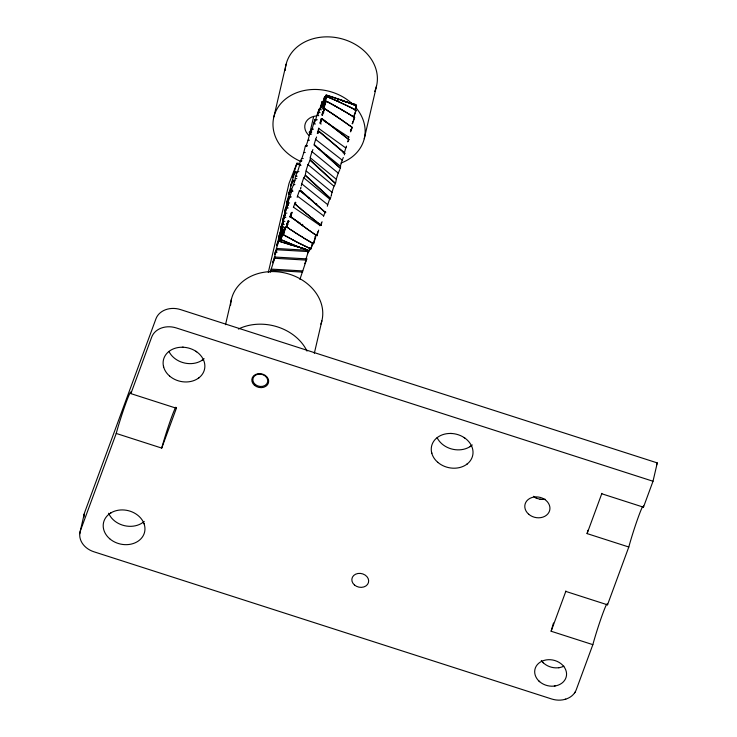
<?xml version="1.0" encoding="UTF-8"?>
<svg xmlns="http://www.w3.org/2000/svg" width="737" height="737" viewBox="0 0 737 737"><rect width="100%" height="100%" fill="white"/><g stroke="black" fill="none" stroke-linecap="round" stroke-linejoin="round"><path stroke-width="1.11" d="M320.982 225.246L321.277 222.942M292.349 218.051L290.737 216.623L291.345 212.993M314.81 119.698L314.211 123.3L315.758 119.495M282.087 229.474L282.483 227.088L284.39 227.429M324.28 109.841L323.064 109.26L323.432 106.948M325.339 211.888L325.312 212.367M331.945 192.375L333.972 186.194L307.992 164.609M336.265 179.644L335.648 182.951M299.526 165.152L300.3 161.191L301.728 161.007M306.012 171.26L305.348 174.697M303.847 152.467L301.82 158.602L303.229 158.51M301.7 183.918L303.727 177.746L329.669 199.054M329.669 199.018L327.67 204.812M299.425 190.551L301.608 192.191M307.513 145.834L306.122 145.769M79.78 533.699L79.891 532.851M84.046 515.356L84.156 514.509M295.168 202.822L295.076 203.974M310.369 133.526L310.47 132.43M314.754 234.219L316.892 235.877L317.251 233.998M331.899 192.707L331.346 195.25M303.893 152.126L305.293 146.202L306.73 146.046M301.645 184.287L301.286 185.954M282.897 224.472L283.588 221.247L284.897 221.376M322.742 111.609L321.958 115.101L322.548 115.433M297.426 196.337L299.434 190.459M306.104 145.898L308.094 140.15M310.295 133.931L311.64 134.143M352.074 123.494L352.093 123.678M317.279 233.869L317.748 231.786M327.606 205.126L327.339 206.24M308.177 139.754L310.185 132.181L311.604 132.07M297.37 196.595L297.195 197.323M305.265 175.065L330.554 198.446M80.047 532.013L84.313 513.68M225.504 324.713L231.492 298.964M273.878 116.851L286.122 64.239M268.286 272.506L289.024 183.375L296.947 163.227L298.927 163.338M270.147 272.368L275.113 257.056L306.785 258.89L299.904 279.397M283.045 231.584L281.073 231.464L277.149 243.505L276.624 245.743L279.083 239.995L274.643 254.274L277.103 248.526L308.766 250.359L305.938 259.157M286.868 213.14L285.532 213.094L285.016 214.375L281.119 226.443L280.594 228.682L283.054 222.933L278.614 237.213L281.073 231.464M294.957 180.399L292.976 180.279L289.061 192.32L288.536 194.559L290.995 188.81L287.071 200.851L286.555 203.09L289.015 197.341L285.09 209.382L284.565 211.62L287.025 205.872L282.584 220.151L284.952 214.55M275.113 257.056L272.653 262.805L277.103 248.526M292.976 180.279L290.525 186.028L294.966 171.758L296.947 171.868M294.966 171.758L292.506 177.497L296.947 163.227M310.655 132.614A14.445 11.764 13.1 0 1 310.037 132.107L313.603 116.778M322.078 101.927L321.452 104.488M322.106 101.826L324.216 101.743M314.321 353.327L321.876 320.871M364.253 138.749L376.496 86.146M601.807 493.339A27.057 1.585 -72.2 0 1 601.742 493.762L643.465 507.185L653.01 481.252L657.275 462.91L180.547 309.595A19.954 16.242 13.1 0 0 155.958 318.78L84.801 512.049A19.954 16.242 13.1 0 0 83.99 517.07M331.318 195.397L331.199 195.867M284.399 217.516L285.403 213.629M314.202 123.355L314.063 123.917L315.445 123.963M321.166 118.777L320.005 123.263L321.157 124.009M323.58 216.199L325.164 211.777M293.381 207.512L295.297 202.187L295.767 202.712M310.249 134.162L312.138 128.938M300.936 187.438L300.788 188.036M350.462 130.495L350.582 129.988M292.036 212.809L291.401 212.763M330.959 196.843L330.867 197.23M300.742 188.23L300.622 188.709M312.212 128.643L314.745 119.726L316.855 119.68M314.266 240.64L313.501 243.846L312.93 243.523M314.33 240.4L314.837 238.447M317.711 114.392L318.845 109.26L319.536 109.288M321.212 105.446L320.982 106.331M321.268 106.985L324.621 96.777L325.975 97.008M300.263 190.091L325.643 212.578L325.8 212.016M324.538 97.164L324.4 97.68M324.335 97.91L324.096 98.795M348.887 136.787L348.196 139.219M286.804 208.147L288.241 202.97L289.595 202.951M287.983 221.386L286.721 226.959L288.664 220.722M318.789 128.091L317.306 133.388L317.859 133.544M319.932 225.762L320.116 225.19M289.752 216.964L290.046 216.107M288.066 221.072L289.291 221.422M318.743 115.737L317.49 115.212M347.505 141.845L347.698 141.071M315.86 119.145C316.928 114.686 318.393 110.117 321.231 107.123M311.972 245.062L310.94 248.922L309.19 248.12M315.067 237.627L315.381 236.522M295.73 202.841L295.362 204.177L299.01 207.53M312.129 244.5L312.599 242.832M355.778 105.234L355.593 105.898M355.796 105.161L355.943 104.663L353.364 103.899M309.927 248.774L309.328 250.893L299.756 247.429M345.865 147.741L344.354 152.835M289.871 197.101L291.576 191.325L292.248 191.251M286.684 224.315L288.158 220.75M292.082 212.238L290.802 216.623M315.703 139.182L313.971 145.032L315.629 146.331M322.069 221.717L321.046 225.2L320.503 224.776M285.302 227.355L283.377 234.817L293.086 240.022M317.38 115.608L318.835 112.116M318.9 111.895L322.124 101.632L324.16 101.872M284.316 229.235L285.477 226.756L286.057 227.051M321.396 109.813L320.07 109.592L320.208 109.104M315.418 236.374L315.077 236.899M318.67 230.119L316.956 235.739M324.409 101.116L326.178 95.036L342.088 100.333M342.263 159.984L340.365 166.138L329.955 157.709M293.501 184.794L295.399 178.667L296.799 178.575M312.055 151.536L310.148 157.681L336.238 179.229L338.237 173.02M283.34 230.893L280.889 239.626L285.606 241.644M284.141 230.451L283.386 230.736M323.294 106.46L321.995 106.137L322.143 105.658M284.279 229.345L284.113 229.88M355.225 110.237L356.533 105.842L353.41 104.636M285.781 227.318L283.413 234.716L295.952 241.515M315.694 236.982L313.547 243.744L312.368 243.192M322.778 104.912L321.995 106.137M324.317 104.221L326.675 96.547L329.78 97.809M307.974 164.627L305.993 170.8L331.954 192.265M282.262 231.565L279.369 241.312L298.853 247.208M282.759 231.436L283.552 230.211M283.763 231.003C282.824 232.081 281.156 229.493 283.496 230.681M322.834 104.755L326.159 95.036L334.469 97.708M282.289 231.492L282.464 230.957M323.239 104.912L323.285 105.999L324.538 106.469M283.423 232.054L280.926 239.58L281.506 239.838M312.985 242.805L310.968 248.876L298.789 243.063M353.834 117.303L356.082 110.255L355.483 109.942M323.755 108.588L326.15 101.098L327.956 102.047M323.285 105.999L323.46 105.474M323.497 105.354L326.675 96.501L331.641 98.601M282.059 229.557L278.872 239.801L280.733 240.225L278.862 239.847M281.635 234.827L279.387 241.312L290.286 244.776M352.553 123.761L354.635 117.441L352.857 116.483M322.355 115.387L324.602 108.625L325.763 109.362M282.75 224.886L279.415 235.158L280.677 235.425M310.369 247.964L309.337 250.893L304.528 249.198M323.267 108.68L326.104 101.199L328.555 102.369M282.188 227.917L280.972 227.595L284.325 217.728M350.674 131.868L352.212 127.354L347.624 124.258M320.411 123.65L322.051 118.924L331.116 125.474M355.52 105.806L355.925 104.672L351.429 103.337M353.392 117.303L353.834 116.059M354.948 110.163L355.464 108.744M348.177 141.651L348.877 139.671L331.07 125.659M317.942 133.314L318.688 131.241L344.879 153.48M355.621 108.311L356.487 105.971L354.036 104.884M653.01 481.252L176.272 327.937A19.954 16.242 13.1 0 0 151.684 337.122L130.882 393.622A27.057 1.585 -72.2 0 0 126.128 402.466A27.057 1.585 -72.2 0 0 116.225 433.448L80.536 530.382A19.954 16.242 13.1 0 0 93.866 551.764L551.644 698.98A19.954 16.242 13.1 0 0 576.233 689.795L592.852 644.654A27.057 1.585 -72.2 0 1 606.726 604.1M116.225 433.448L161.725 448.087L176.392 408.252A27.057 1.585 -72.2 0 0 176.447 407.819M592.852 644.654L551.129 631.24L565.795 591.406A27.057 1.585 -72.2 0 0 565.85 590.973M642.471 506.835A27.057 1.585 -72.2 0 0 628.799 547.011L587.085 533.597L601.742 493.762M656.483 465.065L657.275 462.91M565.795 591.406L607.509 604.828L628.799 547.011M322.161 114.539L324.584 108.652L326.933 110.108M354.128 115.276L354.663 113.83M314.616 145.235L340.328 168.414M344.566 154.328L344.354 154.871M316.569 136.999L316.385 137.487M354.856 113.323L355.52 111.628M291.483 212.431L290.35 215.342M286.684 208.442L283.45 217.599L284.804 217.572M352.655 122.195L353.032 121.236M346.51 146.119L346.307 146.654M316.155 138.086L315.805 138.952M346.233 146.82L345.966 147.501M355.593 111.434L356.1 110.163L354.875 109.638M320.217 122.729L322.097 118.749L324.925 120.831M343.322 157.515L342.401 159.708M310.019 160.205L335.473 183.642L334.285 185.973M350.443 131.112L350.867 130.099M312.921 149.556L312.221 151.186M353.401 120.315L353.935 119.053M289.752 197.387L286.85 205.116L288.241 205.006M309.761 160.85L308.213 164.277M339.868 169.528L338.44 172.688M281.995 225.329L281.746 225.909M284.906 214.651L283.533 217.452L284.851 217.397M281.718 225.983L280.944 227.733L282.271 227.788M307.541 253.233L308.766 250.359M304.74 263.68L306.785 258.89M354.138 118.565L354.589 117.551L354.027 117.211M317.546 132.835L318.504 131.195M287.992 203.532L287.034 205.162M351.171 129.417L352.166 127.437L351.604 127.114M293.354 185.098L290.912 191.178L292.322 191.03M291.493 191.473L292.957 191.261M293.519 184.757L294.947 184.619M297.333 172.08L295.5 176.189L296.91 176.06M348.223 140.352L348.758 139.597M301.525 158.75L300.374 160.952L301.811 160.777M574.648 692.835L575.118 692.107M304.04 177.571L305.173 175.397L330.48 198.677L330.038 199.331M305.791 145.392L305.385 145.963L306.804 145.825M299.775 190.929L300.171 190.376L325.57 212.79M282.934 230.902L284.132 231.335M198.354 378.247L199.128 377.666M466.512 464.476L467.286 463.895M201.809 360.448L202.62 359.905M469.966 446.686L470.777 446.143M110.532 513.109L111.379 512.602M564.828 699.413L565.776 699.137M558.6 667.731L559.411 667.611M554.335 686.073L555.145 685.954M296.836 176.3L295.408 176.475L295.178 178.446M290.839 191.399L291.548 191.325M310.259 131.978L311.677 131.868M286.794 205.31L288.185 205.208M300.954 165.457L299.544 165.558L297.573 171.73L298.973 171.629M303.837 152.559L305.247 152.467M308.075 140.242L309.476 140.196M291.308 196.899L289.936 196.945M314.81 119.551L316.219 119.523M312.092 129.141L313.474 129.15M286.886 207.935L288.231 207.945M182.352 347.219L183.449 347.256M450.51 433.457L451.597 433.494M296.661 164.462L300.622 164.692M294.68 172.992L296.661 173.103M292.69 181.523L294.671 181.634M290.71 190.054L292.69 190.164M289.061 192.32L291.041 192.44M281.119 226.443L283.1 226.563M276.808 249.76L308.481 251.593M275.159 252.036L277.14 252.155M274.827 258.291L306.5 260.124M271.188 269.097L302.861 270.93M270.912 270.286L302.585 272.119M315.694 119.753L317.057 119.836M284.519 217.185L285.845 217.277M318.725 112.475L320.079 112.65M280.051 235.241L280.696 235.324M279.397 235.26L280.032 235.343M284.252 224.472L282.962 224.297M540.645 499.317L539.991 499.207M321.074 107.639L322.391 107.906M324.621 96.777L325.938 97.054M283.515 229.225L282.262 228.958M338.421 99.9L337.767 99.744L338.44 99.873M305.017 248.765L305.634 248.922L305.017 248.811M341.028 100.554L340.374 100.389L341.047 100.527M303.156 248.305L298.844 247.181M301.921 247.991L303.165 248.341M301.93 248.019L299.462 247.346M299.471 247.374L290.277 244.758M348.177 102.443L342.327 100.886L350.121 102.987M348.196 102.434L353.345 103.908M350.139 102.977L351.411 103.355M322.613 105.446L323.902 105.815M130.882 393.622L176.392 408.252M323.101 105.419L324.344 105.824M334.478 97.717L341.452 100.112M341.461 100.131L346.501 101.946M342.097 100.361L345.874 101.715M304.547 249.189L289.097 243.182M345.883 101.743L347.136 102.185M346.51 101.982L354.036 104.847M347.136 102.213L353.41 104.599M299.775 247.411L295.003 245.587M295.03 245.559L281.479 239.884M289.125 243.146L285.578 241.69M329.78 97.855L335.344 100.223M323.276 107.399L324.51 107.924M331.641 98.657L333.493 99.412M333.493 99.467L338.43 101.605M335.344 100.287L336.579 100.776M336.579 100.831L337.813 101.328M337.804 101.393L348.822 106.515M285.643 229.244L284.473 228.71M338.421 101.669L343.331 103.88M309.227 248.065L304.556 245.918M343.322 103.945L347.606 105.916M304.593 245.854L295.915 241.598M347.597 105.999L351.862 108.017M348.813 106.589L350.038 107.114M350.029 107.197L351.254 107.713M535.624 497.705L536.214 498M351.245 107.795L353.078 108.625M351.853 108.099L354.285 109.242M353.06 108.707L354.893 109.546M298.245 242.694L293.05 240.105M354.276 109.325L355.492 109.859M322.585 112.052L323.783 112.678M327.937 102.148L329.752 103.014M328.536 102.461L330.351 103.337M329.734 103.106L331.558 103.981M330.333 103.429L332.157 104.304M331.539 104.083L333.345 104.958M332.129 104.414L334.543 105.621M287.955 224.499L286.813 223.873M333.327 105.069L335.142 105.953M334.524 105.723L336.33 106.616M335.123 106.064L336.929 106.948M336.312 106.727L340.494 108.975M336.91 107.058L341.093 109.316M340.476 109.094L341.682 109.666M341.065 109.435L342.272 110.006M341.664 109.776L342.871 110.347M311.806 242.869L312.414 243.09M342.254 110.117L343.46 110.697M311.852 242.768L309.549 241.552M342.843 110.467L344.05 111.038M311.29 242.436L303.93 238.18M343.433 110.817L346.418 112.439M344.022 111.158L347.597 113.139M309.595 241.441L303.377 237.83M346.39 112.558L348.767 113.848M347.569 113.268L349.946 114.557M348.748 113.968L350.536 114.917M302.198 224.315L302.76 224.656M349.918 114.686L351.706 115.635M350.508 115.046L352.885 116.354M321.019 119.164L322.189 119.882M299.941 222.942L300.503 223.283M351.678 115.764L354.055 117.082M303.423 237.719L298.347 234.707M302.861 237.378L294.45 232.219M323.939 120.96L324.52 121.319M297.693 221.551L298.255 221.901M325.109 121.679L325.69 122.038M296.569 220.851L297.131 221.201M326.27 122.406L328.011 123.503M296.007 220.501L289.853 216.595M328.601 123.862L348.758 137.119M297.84 234.228L293.897 231.86M325.736 109.5L328.094 110.854M326.896 110.246L329.255 111.6M328.057 110.992L330.416 112.356M329.218 111.748L331.576 113.111M293.344 231.492L293.952 231.731M320.015 225.448L293.455 207.208M293.39 231.363L290.019 229.318M330.379 112.503L332.737 113.876M292.838 231.003L289.466 228.949M331.539 113.258L333.889 114.64M332.7 114.023L335.04 115.405M333.852 114.788L336.201 116.179M289.521 228.811L286.721 226.996L288.968 228.442M335.013 115.562L337.353 116.962M336.164 116.335L340.227 118.915M337.316 117.109L341.95 120.094M463.978 437.474L464.863 438.073M195.821 351.236L196.705 351.835M340.19 119.072L343.663 121.292M316.348 235.499L314.202 233.841M318.66 128.413L345.764 147.971M341.913 120.251L347.661 124.092M314.146 233.988L312.552 232.689M313.594 233.601L312.009 232.302M343.626 121.448L351.65 126.948M311.954 232.45L310.369 231.142M311.401 232.072L309.816 230.755M309.761 230.911L307.633 229.189M309.208 230.515L303.81 226.425M307.025 228.958L303.266 226.029M323.663 215.886L297.462 196.116M303.202 226.185L301.636 224.822M302.658 225.789L300.005 223.615M301.028 224.582L298.374 222.399M324.879 121.006L348.942 139.477M299.397 223.375L295.122 219.939M297.766 222.159L294.579 219.534M315.602 139.404L342.189 160.132M294.514 219.7L292.957 218.29M293.971 219.285L291.336 217.037M316.256 203.716L316.799 204.131M343.037 152.688L343.599 153.112M312.451 200.75L312.995 201.173M311.364 199.902L311.908 200.326M320.982 225.375L317.813 222.657M319.904 224.527L315.666 220.943M317.84 148.063L318.393 148.496M327.698 204.665L301.709 183.799M309.199 198.198L308.112 197.35M318.946 148.938L320.051 149.804M307.025 196.493L307.569 196.917M321.7 151.113L322.806 151.988M305.938 195.637L306.481 196.06M305.394 195.204L304.317 194.347M317.214 222.408L315.132 220.52M323.359 152.43L325.008 153.747M303.773 193.914L302.142 192.624M326.113 154.623L329.402 157.267M315.058 220.704L311.908 217.931M314.524 220.271L311.373 217.498M311.991 151.656L338.2 173.057M311.3 217.682L308.158 214.872M310.765 217.249L304.952 212.238M318.752 131.039L344.944 153.259M307.55 214.633L302.815 210.46M304.344 211.989L299.618 207.779M302.216 210.211L296.421 205.079M295.288 204.379L295.823 204.831M314.699 144.949L340.42 168.128L340.614 166.322M335.547 183.412L310.139 159.874L310.369 157.93M543.316 662.821L542.764 662.259M539.051 681.154L538.498 680.601M143.779 523.021L144.111 523.906M431.596 452.426L431.827 453.329M163.448 366.188L163.669 367.09M607.601 604.027A27.057 1.585 -72.2 0 1 607.509 604.819M551.129 631.24A27.057 1.585 -72.2 0 1 553.496 623.005M643.558 505.858A27.057 1.585 -72.2 0 1 643.465 507.185M587.085 533.597A27.057 1.585 -72.2 0 1 588.006 530.253M563.916 666.174A16.085 13.091 13.1 0 1 541.29 660.472M545.205 499.262A12.686 10.327 13.1 0 1 533.459 496.305M472.279 444.945A21.069 17.154 13.1 0 1 437.105 437.649M161.725 448.087A27.057 1.585 -72.2 0 1 175.793 407.22M144.231 521.409A21.069 17.154 13.1 0 1 124.535 525.684A21.069 17.154 13.1 0 1 108.661 513.238M204.131 358.707A21.069 17.154 13.1 0 1 168.948 351.411M230.617 305.146A46.495 37.854 13.1 0 1 284.077 272.791A46.495 37.854 13.1 0 1 320.871 324.133M238.401 329.043A46.495 37.854 13.1 0 1 307.016 351.107M285.237 70.42A46.495 37.854 13.1 0 1 340.061 38.37A46.495 37.854 13.1 0 1 374.626 91.517M355.704 107.409A46.495 37.854 13.1 0 1 341.038 163.034M301.046 161.578A46.495 37.854 13.1 0 1 281.258 103.088A46.495 37.854 13.1 0 1 352.655 104.193M309.144 135.599A14.445 11.764 13.1 0 1 305.33 123.383A14.445 11.764 13.1 0 1 316.376 115.939M309.052 132.209A14.454 11.764 13.1 0 1 310.037 132.107M255.37 384.567A7.545 6.136 13.1 0 0 267.632 382.07A7.545 6.136 13.1 0 0 257.922 374.249A7.545 6.136 13.1 0 0 255.37 384.567M539.641 681.688A16.085 13.091 13.1 0 0 566.127 677.211A16.085 13.091 13.1 0 0 546.099 659.937A16.085 13.091 13.1 0 0 539.641 681.688M528.705 514.242A12.686 10.327 13.1 0 0 549.599 510.704A12.686 10.327 13.1 0 0 533.8 497.079A12.686 10.327 13.1 0 0 528.705 514.242M437.75 462.292A21.069 17.154 13.1 0 0 472.445 456.424A21.069 17.154 13.1 0 0 446.217 433.789A21.069 17.154 13.1 0 0 437.75 462.292M354.451 584.985A8.503 6.919 13.1 0 0 368.445 582.617A8.503 6.919 13.1 0 0 357.869 573.497A8.503 6.919 13.1 0 0 354.451 584.985M254.449 385.267A8.503 6.919 13.1 0 0 268.443 382.899A8.503 6.919 13.1 0 0 257.858 373.77A8.503 6.919 13.1 0 0 254.449 385.267M109.702 538.756A21.069 17.154 13.1 0 0 144.388 532.879A21.069 17.154 13.1 0 0 118.16 510.253A21.069 17.154 13.1 0 0 109.702 538.756M169.602 376.054A21.069 17.154 13.1 0 0 204.287 370.186A21.069 17.154 13.1 0 0 178.059 347.551A21.069 17.154 13.1 0 0 169.602 376.054"/></g></svg>
